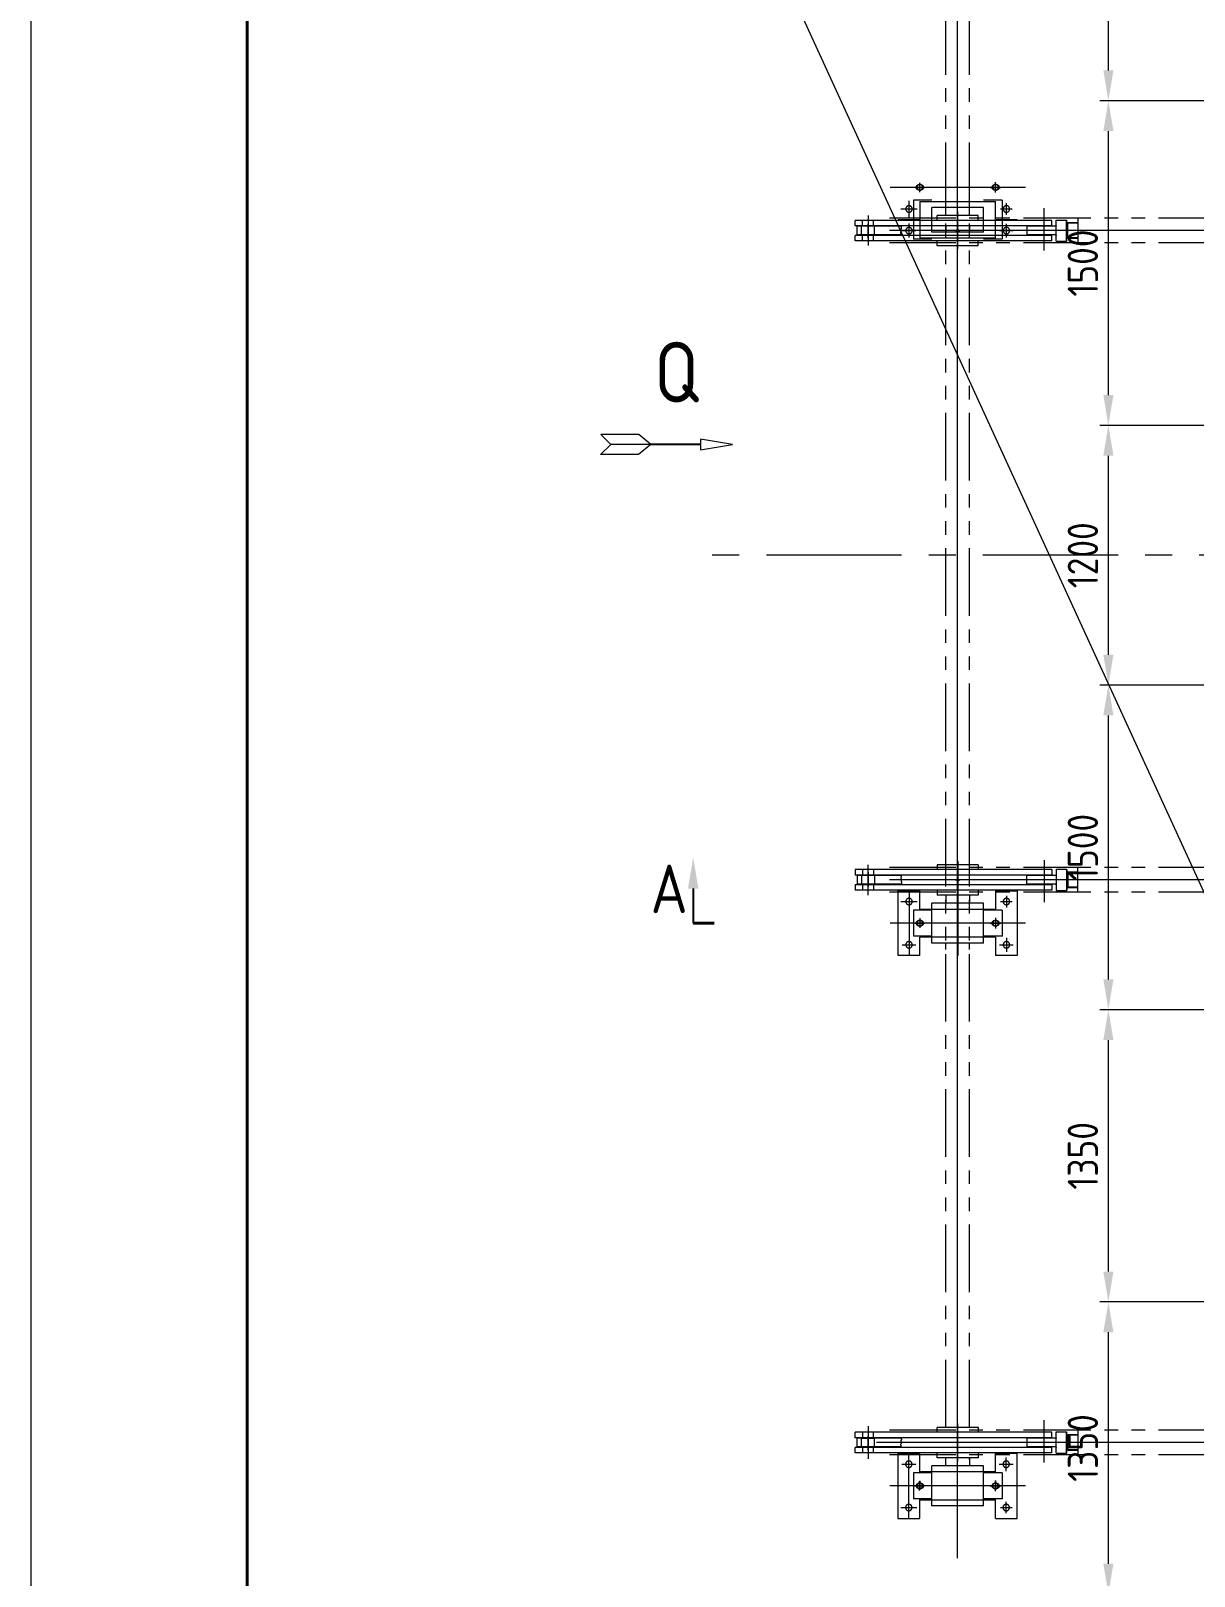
# Model space of a CAD drawing. Header units: millimetres. Extents: x 52110 to 400893, y -153728 to 31997.
# Drawn here: x 161021 to 166396, y -95311 to -88171 of the extents above; entities that cross this region are included whole.
import ezdxf
from ezdxf.enums import TextEntityAlignment as Align

# ---------------------------------------------------------------- set-up
doc = ezdxf.new("R2010")
doc.units = ezdxf.units.MM
doc.header["$LTSCALE"] = 500
doc.linetypes.add('CENTER', pattern=[2, 1.25, -0.25, 0.25, -0.25])
doc.linetypes.add('PHANTOM2', pattern=[1.25, 0.625, -0.125, 0.125, -0.125, 0.125, -0.125])
for name, color, linetype, lineweight in [('2D', 4, 'PHANTOM2', 20), ('BIAOZHU', 3, 'Continuous', 25), ('SHI', 7, 'Continuous', 40), ('WEN', 3, 'Continuous', 20), ('XI', 2, 'Continuous', 20), ('ZHONG', 1, 'CENTER', 20)]:
    doc.layers.add(name, color=color, linetype=linetype, lineweight=lineweight)
doc.styles.add('GB', font='gbenor.shx', dxfattribs={"bigfont": 'gbcbig.shx'})
doc.dimstyles.new('ISO-25$0', dxfattribs={"dimscale": 40, "dimtxt": 3.5, "dimasz": 3.5, "dimexe": 1, "dimexo": 0.2, "dimgap": 1.2, "dimtad": 1, "dimtoh": 1, "dimdec": 1, "dimzin": 9, "dimdsep": 46, "dimtxsty": 'GB', "dimcen": 0, "dimclrd": 3, "dimclre": 3, "dimclrt": 256, "dimadec": 0, "dimazin": 2, "dimtfac": 1, "dimtdec": 1, "dimtix": 1, "dimtmove": 0, "dimatfit": 3, "dimldrblk": 'DOTSMALL', "dimfxl": 0, "dimlwd": -1, "dimlwe": 20, "dimarcsym": 0})

# ---------------------------------------------------------------- blocks, each defined once
blk = doc.blocks.new('tgj')
at = {"layer": '2D', "ltscale": 7}
for p, q in [((143509, 50870.8), (143509, 51170.8)), ((143509, 51170.8), (143609, 51170.8)), ((143609, 51085.8), (143609, 51170.8)), ((143959, 51170.8), (143959, 51085.8)), ((143959, 51170.8), (144059, 51170.8)), ((144059, 51170.8), (144059, 50870.8)), ((143609, 51085.8), (143959, 51085.8)), ((143959, 50955.8), (143609, 50955.8)), ((143609, 50870.8), (143609, 50955.8)), ((143959, 50955.8), (143959, 50870.8)), ((143310.8, 50868.3), (143310.8, 50843.3)), ((144219.7, 50868.3), (143310.8, 50868.3)), ((144219.7, 50843.3), (143310.8, 50843.3)), ((143345.8, 50868.3), (143345.8, 50843.3)), ((143395.8, 50868.3), (143395.8, 50843.3)), ((143609, 50870.8), (143509, 50870.8)), ((144059, 50870.8), (143959, 50870.8)), ((144219.7, 50868.3), (144219.7, 50843.3)), ((143310.8, 50798.3), (143310.8, 50773.3)), ((144219.7, 50798.3), (143310.8, 50798.3)), ((144219.7, 50773.3), (143310.8, 50773.3)), ((143345.8, 50798.3), (143345.8, 50773.3)), ((143395.8, 50798.3), (143395.8, 50773.3)), ((143510, 48570.8), (143510, 48270.8)), ((143610, 48570.8), (143510, 48570.8)), ((143610, 48570.8), (143610, 48485.8)), ((144060, 48570.8), (143960, 48570.8)), ((143960, 48485.8), (143960, 48570.8)), ((144060, 48270.8), (144060, 48570.8)), ((143580, 48360.8), (143580, 48480.8)), ((143665.8, 48480.8), (143580, 48480.8)), ((143960, 48485.8), (143610, 48485.8)), ((143665.8, 48513.3), (143665.8, 48328.3)), ((143904.1, 48513.3), (143665.8, 48513.3)), ((143904.1, 48513.3), (143904.1, 48328.3)), ((143990, 48480.8), (143904.1, 48480.8)), ((143990, 48360.8), (143990, 48480.8)), ((143665.8, 48360.8), (143580, 48360.8)), ((143610, 48355.8), (143610, 48270.8)), ((143610, 48355.8), (143960, 48355.8)), ((143990, 48360.8), (143904.1, 48360.8)), ((143960, 48270.8), (143960, 48355.8)), ((143310.5, 48243.3), (143310.5, 48268.3)), ((144219.4, 48268.3), (143310.5, 48268.3)), ((143345.5, 48243.3), (143345.5, 48268.3)), ((143395.5, 48243.3), (143395.5, 48268.3)), ((143510, 48270.8), (143610, 48270.8)), ((143904.1, 48328.3), (143665.8, 48328.3)), ((143960, 48270.8), (144060, 48270.8)), ((144219.4, 48243.3), (144219.4, 48268.3)), ((144239.4, 48171.8), (144239.4, 48269.8)), ((144239.4, 48269.8), (144287.4, 48269.8)), ((144287.4, 48269.8), (144289.4, 48267.8)), ((144287.4, 48171.8), (144287.4, 48269.8)), ((144289.4, 48173.8), (144289.4, 48267.8)), ((144339.2, 48277.8), (144339.2, 48163.8)), ((144219.4, 48243.3), (143310.5, 48243.3)), ((143310.5, 48173.3), (143310.5, 48198.3)), ((144219.4, 48198.3), (143310.5, 48198.3)), ((143340.5, 48239.8), (143339.5, 48240.8)), ((143340.5, 48201.8), (143339.5, 48200.8)), ((143340.5, 48201.8), (143340.5, 48239.8)), ((143345.5, 48173.3), (143345.5, 48198.3)), ((143395.5, 48173.3), (143395.5, 48198.3)), ((143400.5, 48239.8), (143401.5, 48240.8)), ((143400.5, 48201.8), (143400.5, 48239.8)), ((143400.5, 48201.8), (143401.5, 48200.8)), ((144104.4, 48240.8), (144104.4, 48200.8)), ((144219.4, 48173.3), (144219.4, 48198.3)), ((144219.4, 48173.3), (143310.5, 48173.3)), ((144239.4, 48171.8), (144287.4, 48171.8)), ((144287.4, 48171.8), (144289.4, 48173.8)), ((143310.5, 45268.3), (143310.5, 45243.3)), ((144219.4, 45268.3), (143310.5, 45268.3)), ((143345.5, 45268.3), (143345.5, 45243.3)), ((143395.5, 45268.3), (143395.5, 45243.3)), ((144219.4, 45268.3), (144219.4, 45243.3)), ((144239.4, 45269.8), (144239.4, 45171.8)), ((144239.4, 45269.8), (144287.4, 45269.8)), ((144287.4, 45269.8), (144289.4, 45267.8)), ((144287.4, 45269.8), (144287.4, 45171.8)), ((144289.4, 45267.8), (144289.4, 45173.8)), ((144339.2, 45163.8), (144339.2, 45277.8)), ((144219.4, 45243.3), (143310.5, 45243.3)), ((143310.5, 45198.3), (143310.5, 45173.3)), ((144219.4, 45198.3), (143310.5, 45198.3)), ((143340.5, 45239.8), (143339.5, 45240.8)), ((143340.5, 45201.8), (143339.5, 45200.8)), ((143340.5, 45239.8), (143340.5, 45201.8)), ((143345.5, 45198.3), (143345.5, 45173.3)), ((143395.5, 45198.3), (143395.5, 45173.3)), ((143400.5, 45239.8), (143401.5, 45240.8)), ((143400.5, 45239.8), (143400.5, 45201.8)), ((143400.5, 45201.8), (143401.5, 45200.8)), ((143580, 45080.8), (143580, 45260.8)), ((143665.8, 45260.8), (143580, 45260.8)), ((143960, 45255.8), (143610, 45255.8)), ((143610, 45170.8), (143610, 45255.8)), ((143665.8, 45228.3), (143665.8, 45113.3)), ((143904.1, 45228.3), (143665.8, 45228.3)), ((143990, 45260.8), (143904.1, 45260.8)), ((143904.1, 45228.3), (143904.1, 45113.3)), ((143960, 45255.8), (143960, 45170.8)), ((143990, 45080.8), (143990, 45260.8)), ((144104.4, 45200.8), (144104.4, 45240.8)), ((144219.4, 45198.3), (144219.4, 45173.3)), ((144219.4, 45173.3), (143310.5, 45173.3)), ((143510, 45170.8), (143510, 45170.8)), ((143610, 45170.8), (143510, 45170.8)), ((143510, 45170.8), (143610, 45170.8)), ((143610, 45085.8), (143610, 45170.8)), ((143960, 45170.8), (143960, 45085.8)), ((144060, 45170.8), (143960, 45170.8)), ((143960, 45170.8), (144060, 45170.8)), ((144060, 45170.8), (144060, 45170.8)), ((144239.4, 45171.8), (144287.4, 45171.8)), ((144287.4, 45171.8), (144289.4, 45173.8)), ((143665.8, 45080.8), (143580, 45080.8)), ((143610, 45085.8), (143960, 45085.8)), ((143904.1, 45113.3), (143665.8, 45113.3)), ((143990, 45080.8), (143904.1, 45080.8))]:
    blk.add_line(p, q, dxfattribs=at)
at = {"layer": '2D'}
for p, q in [((143580.3, 50960.8), (143580.3, 51080.8)), ((143666.1, 51080.8), (143580.3, 51080.8)), ((143666.1, 51113.3), (143666.1, 50928.3)), ((143904.5, 51113.3), (143666.1, 51113.3)), ((143904.5, 51113.3), (143904.5, 50928.3)), ((143990.3, 51080.8), (143904.5, 51080.8)), ((143990.3, 50960.8), (143990.3, 51080.8)), ((143666.1, 50960.8), (143580.3, 50960.8)), ((143904.5, 50928.3), (143666.1, 50928.3)), ((143990.3, 50960.8), (143904.5, 50960.8)), ((147525.8, 50877.8), (143469.2, 50877.8)), ((144237.7, 50840.8), (144104.7, 50840.8)), ((144104.7, 50800.8), (144104.7, 50840.8)), ((144239.7, 50869.8), (144239.7, 50771.8)), ((144239.7, 50869.8), (144287.7, 50869.8)), ((144287.7, 50869.8), (144289.7, 50867.8)), ((144287.7, 50869.8), (144287.7, 50771.8)), ((144289.7, 50867.8), (144289.7, 50773.8)), ((144294.7, 50854.8), (144289.7, 50854.8)), ((144294.7, 50856.8), (144294.7, 50784.8)), ((144339.5, 50856.8), (144294.7, 50856.8)), ((144339.5, 50763.8), (144339.5, 50877.8)), ((147525.8, 50763.8), (143469.2, 50763.8)), ((144237.7, 50800.8), (144104.7, 50800.8)), ((144219.7, 50798.3), (144219.7, 50773.3)), ((144239.7, 50771.8), (144287.7, 50771.8)), ((144287.7, 50771.8), (144289.7, 50773.8)), ((144294.7, 50786.8), (144289.7, 50786.8)), ((144339.5, 50784.8), (144294.7, 50784.8)), ((143730, 50750.8), (143730, 42540.8)), ((143840, 50750.8), (143840, 42540.8)), ((147525.8, 48277.8), (143469.2, 48277.8)), ((147525.8, 48163.8), (143469.2, 48163.8)), ((147525.8, 45277.8), (143469.2, 45277.8)), ((147525.8, 45163.8), (143469.2, 45163.8))]:
    blk.add_line(p, q, dxfattribs=at)
at = {"layer": '2D', "ltscale": 21}
for p, q in [((143607.3, 51033.8), (143613.3, 51033.8)), ((143607.3, 51007.8), (143613.3, 51007.8)), ((143963.3, 51033.8), (143957.3, 51033.8)), ((143963.3, 51007.8), (143957.3, 51007.8)), ((143607, 48433.8), (143613, 48433.8)), ((143607, 48407.8), (143613, 48407.8)), ((143963, 48433.8), (143957, 48433.8)), ((143963, 48407.8), (143957, 48407.8)), ((143607, 45033.8), (143613, 45033.8)), ((143607, 45007.8), (143613, 45007.8)), ((143963, 45033.8), (143957, 45033.8)), ((143963, 45007.8), (143957, 45007.8))]:
    blk.add_line(p, q, dxfattribs=at)
at = {"layer": '2D', "ltscale": 10}
for p, q in [((143730.3, 50928.3), (143730.3, 50890.8)), ((143840.3, 50928.3), (143840.3, 50890.8)), ((143320.8, 50840.8), (143320.8, 50800.8)), ((143523.7, 50840.8), (143320.8, 50840.8)), ((143340.8, 50839.8), (143339.8, 50840.8)), ((143340.8, 50839.8), (143400.8, 50839.8)), ((143340.8, 50839.8), (143340.8, 50801.8)), ((143370.8, 50855.9), (143370.8, 50790.4)), ((143400.8, 50839.8), (143401.8, 50840.8)), ((143400.8, 50839.8), (143400.8, 50801.8)), ((143690.3, 50890.8), (143690.3, 50868.3)), ((143880.3, 50890.8), (143690.3, 50890.8)), ((143730, 50898.3), (143730, 50890.8)), ((143840, 50898.3), (143840, 50890.8)), ((143880.3, 50890.8), (143880.3, 50868.3)), ((144339.5, 50854.8), (144294.7, 50854.8)), ((143523.7, 50800.8), (143320.8, 50800.8)), ((143340.8, 50801.8), (143339.8, 50800.8)), ((143400.8, 50801.8), (143340.8, 50801.8)), ((143400.8, 50801.8), (143401.8, 50800.8)), ((143690.3, 50773.3), (143690.3, 50750.8)), ((143880.3, 50773.3), (143880.3, 50750.8)), ((144339.5, 50786.8), (144294.7, 50786.8)), ((143880.3, 50750.8), (143690.3, 50750.8)), ((143730, 48542.3), (143730, 48513.3)), ((143840, 48542.3), (143840, 48513.3)), ((143690, 48268.3), (143690, 48290.8)), ((143880, 48290.8), (143690, 48290.8)), ((143730, 48290.8), (143730, 48328.3)), ((143840, 48290.8), (143840, 48328.3)), ((143880, 48268.3), (143880, 48290.8)), ((143320.5, 48200.8), (143320.5, 48240.8)), ((143523.4, 48240.8), (143320.5, 48240.8)), ((143523.4, 48200.8), (143320.5, 48200.8)), ((143370.5, 48185.6), (143370.5, 48251.1)), ((144237.4, 48240.8), (144104.4, 48240.8)), ((144237.4, 48200.8), (144104.4, 48200.8)), ((144294.4, 48254.8), (144289.4, 48254.8)), ((144294.4, 48184.8), (144294.4, 48256.8)), ((144339.2, 48256.8), (144294.4, 48256.8)), ((144339.2, 48254.8), (144294.4, 48254.8)), ((143690, 48150.8), (143690, 48173.3)), ((143880, 48150.8), (143690, 48150.8)), ((143880, 48150.8), (143880, 48173.3)), ((144294.4, 48186.8), (144289.4, 48186.8)), ((144339.2, 48186.8), (144294.4, 48186.8)), ((144339.2, 48184.8), (144294.4, 48184.8)), ((143690, 45290.8), (143690, 45268.3)), ((143880, 45290.8), (143690, 45290.8)), ((143880, 45290.8), (143880, 45268.3)), ((143320.5, 45240.8), (143320.5, 45200.8)), ((143523.4, 45240.8), (143320.5, 45240.8)), ((143523.4, 45200.8), (143320.5, 45200.8)), ((143370.5, 45255.9), (143370.5, 45190.4)), ((143730, 45199.3), (143730, 45228.3)), ((143840, 45199.3), (143840, 45228.3)), ((144237.4, 45240.8), (144104.4, 45240.8)), ((144237.4, 45200.8), (144104.4, 45200.8)), ((144294.4, 45254.8), (144289.4, 45254.8)), ((144294.4, 45256.8), (144294.4, 45184.8)), ((144339.2, 45256.8), (144294.4, 45256.8)), ((144339.2, 45254.8), (144294.4, 45254.8)), ((143690, 45173.3), (143690, 45150.8)), ((143880, 45150.8), (143690, 45150.8)), ((143730, 45150.8), (143730, 45113.3)), ((143840, 45150.8), (143840, 45113.3)), ((143880, 45173.3), (143880, 45150.8)), ((144294.4, 45186.8), (144289.4, 45186.8)), ((144339.2, 45186.8), (144294.4, 45186.8)), ((144339.2, 45184.8), (144294.4, 45184.8))]:
    blk.add_line(p, q, dxfattribs=at)
at = {"layer": '2D', "ltscale": 7}
for centre, radius in [((143559, 51120.8), 15), ((144009, 51120.8), 15), ((143609, 51020.8), 13), ((143959, 51020.8), 13), ((143559, 50920.8), 15), ((144009, 50920.8), 15), ((143560, 48520.8), 15), ((144010, 48520.8), 15), ((143610, 48420.8), 13), ((143960, 48420.8), 13), ((143560, 48320.8), 15), ((144010, 48320.8), 15), ((143560, 45220.8), 15), ((144010, 45220.8), 15), ((143560, 45120.8), 15), ((144010, 45120.8), 15), ((143610, 45020.8), 13), ((143960, 45020.8), 13)]:
    blk.add_circle(centre, radius, dxfattribs=at)
at = {"layer": '2D', "ltscale": 21}
for centre in [(143785, 48220.8), (143785, 45220.8)]:
    blk.add_circle(centre, 4.25, dxfattribs=at)
for centre, start, end in [((143607.3, 51020.8), 90, 270), ((143613.3, 51020.8), 270, 90), ((143957.3, 51020.8), 90, 270), ((143963.3, 51020.8), 270, 90), ((143607, 48420.8), 90, 270), ((143613, 48420.8), 270, 90), ((143957, 48420.8), 90, 270), ((143963, 48420.8), 270, 90), ((143607, 45020.8), 90, 270), ((143613, 45020.8), 270, 90), ((143957, 45020.8), 90, 270), ((143963, 45020.8), 270, 90)]:
    blk.add_arc(centre, 13, start, end, dxfattribs=at)
at = {"layer": '2D'}
for centre, start, end in [((144237.7, 50842.8), 270, 0), ((144237.7, 50798.8), 0, 90)]:
    blk.add_arc(centre, 2, start, end, dxfattribs=at)
at = {"layer": '2D', "ltscale": 7}
for centre, start, end in [((144237.4, 48242.8), 270, 0), ((144237.4, 48198.8), 0, 90), ((144237.4, 45242.8), 270, 0), ((144237.4, 45198.8), 0, 90)]:
    blk.add_arc(centre, 2, start, end, dxfattribs=at)
at = {"layer": '2D', "ltscale": 21}
for points in [[(143523.7, 50840.8), (143523.7, 50835.7), (143522.4, 50829.9), (143524.6, 50825.1), (143523.5, 50814.5), (143526.1, 50807.6), (143523.7, 50800.8)], [(143523.4, 48200.8), (143523.4, 48205.8), (143522.1, 48211.6), (143524.3, 48216.4), (143523.2, 48227), (143525.7, 48233.9), (143523.4, 48240.8)], [(143523.4, 45240.8), (143523.4, 45235.7), (143522.1, 45229.9), (143524.3, 45225.1), (143523.2, 45214.5), (143525.7, 45207.6), (143523.4, 45200.8)]]:
    blk.add_spline(points, degree=3, dxfattribs=at)
at = {"layer": 'ZHONG', "ltscale": 21}
for p, q in [((143784, 51354.5), (143784, 42132.2)), ((144025.3, 51020.8), (143580.3, 51020.8)), ((143610.3, 50997.8), (143610.3, 51039.5)), ((143960.3, 50997.8), (143960.3, 51039.5)), ((143370.8, 50744.3), (143370.8, 50896.3)), ((147598.1, 50820.8), (143409.6, 50820.8)), ((144025, 48420.8), (143580, 48420.8)), ((143610, 48397.8), (143610, 48439.5)), ((143960, 48397.8), (143960, 48439.5)), ((143370.5, 48291.1), (143370.5, 48151.9)), ((147555.9, 48220.8), (143469.2, 48220.8)), ((143775, 48220.8), (143795, 48220.8)), ((143785, 48210.8), (143785, 48230.8)), ((143370.5, 45150.4), (143370.5, 45289.6)), ((147555.9, 45220.8), (143469.2, 45220.8)), ((143775, 45220.8), (143795, 45220.8)), ((143785, 45230.8), (143785, 45210.8)), ((144025, 45020.8), (143580, 45020.8)), ((143610, 45043.7), (143610, 45002)), ((143960, 45043.7), (143960, 45002))]:
    blk.add_line(p, q, dxfattribs=at)
at = {"layer": 'ZHONG', "ltscale": 7}
for p, q in [((143521.8, 51120.8), (143596.2, 51120.8)), ((143559, 51170.8), (143559, 50870.8)), ((143559, 51158), (143559, 51083.5)), ((143784, 51170.8), (143784, 50870.8)), ((143982.1, 51120.8), (144035.8, 51120.8)), ((144009, 51147.6), (144009, 51093.9)), ((144097.8, 51020.8), (143471.7, 51020.8)), ((143587.7, 51020.8), (143630.2, 51020.8)), ((143609, 51042), (143609, 50999.5)), ((143934.4, 51020.8), (143983.6, 51020.8)), ((143959, 51045.3), (143959, 50996.2)), ((143526.9, 50920.8), (143591.1, 50920.8)), ((143559, 50952.9), (143559, 50888.6)), ((143977.1, 50920.8), (144040.8, 50920.8)), ((144009, 50952.6), (144009, 50888.9)), ((144184.7, 50912.1), (144184.7, 50717.7)), ((143560, 48270.8), (143560, 48570.8)), ((143560, 48488.6), (143560, 48552.9)), ((143785, 48270.8), (143785, 48570.8)), ((144010, 48488.9), (144010, 48552.6)), ((143527.9, 48520.8), (143592.1, 48520.8)), ((143978.1, 48520.8), (144041.8, 48520.8)), ((144098.8, 48420.8), (143472.7, 48420.8)), ((143588.7, 48420.8), (143631.2, 48420.8)), ((143610, 48399.5), (143610, 48442)), ((143935.4, 48420.8), (143984.6, 48420.8)), ((143960, 48396.2), (143960, 48445.3)), ((143560, 48283.5), (143560, 48358)), ((144010, 48293.9), (144010, 48347.6)), ((143522.8, 48320.8), (143597.2, 48320.8)), ((143983.1, 48320.8), (144036.8, 48320.8)), ((144184.4, 48129.4), (144184.4, 48323.8)), ((144184.4, 45312.1), (144184.4, 45117.7)), ((143527.9, 45220.8), (143592.1, 45220.8)), ((143560, 45252.9), (143560, 45188.6)), ((143978.1, 45220.8), (144041.8, 45220.8)), ((144010, 45252.6), (144010, 45188.9)), ((143560, 45170.8), (143560, 45170.8)), ((143560, 45158), (143560, 45083.5)), ((143785, 45170.8), (143785, 45170.8)), ((144010, 45147.6), (144010, 45093.9)), ((143522.8, 45120.8), (143597.2, 45120.8)), ((143983.1, 45120.8), (144036.8, 45120.8)), ((144098.8, 45020.8), (143472.7, 45020.8)), ((143588.7, 45020.8), (143631.2, 45020.8)), ((143610, 45042), (143610, 44999.5)), ((143935.4, 45020.8), (143984.6, 45020.8)), ((143960, 45045.3), (143960, 44996.2))]:
    blk.add_line(p, q, dxfattribs=at)
at = {"layer": 'ZHONG', "ltscale": 10}
for p, q in [((143785.3, 50906.5), (143785.3, 50732.3)), ((143785, 48135), (143785, 48309.2)), ((143785, 45306.5), (143785, 45132.3))]:
    blk.add_line(p, q, dxfattribs=at)
at = {"layer": 'ZHONG'}
blk.add_line((147525.8, 46720.8), (142544.2, 46720.8), dxfattribs=at)
at = {"layer": 'ZHONG', "ltscale": 21}
for centre, start, end in [((143785, 48220.8), 352.5, 277.5), ((143785, 45220.8), 82.5, 7.5)]:
    blk.add_arc(centre, 5, start, end, dxfattribs=at)
blk = doc.blocks.new('箭头细箭')
for p, q in [((-19.07, -1.43), (-17.58, 0.01)), ((-13.55, 1.45), (-19.05, 1.45)), ((-19.05, 1.45), (-17.58, 0.01)), ((-11.83, 0.01), (-17.58, 0.01)), ((-11.83, 0.01), (-13.57, -1.43)), ((-11.83, 0.01), (-13.55, 1.45)), ((-11.83, -0.04), (-11.83, 0.06)), ((-4.64, 0.06), (-11.83, 0.06)), ((-4.64, 0.76), (-4.64, 0.06)), ((0, 0), (-4.64, 0.76)), ((-4.64, -0.74), (0, 0)), ((-13.57, -1.43), (-19.07, -1.43)), ((-4.64, -0.04), (-11.83, -0.04)), ((-4.64, -0.04), (-4.64, -0.74))]:
    blk.add_line(p, q)
blk = doc.blocks.new('剖切箭头(左上)')
at = {"layer": 'BIAOZHU'}
blk.add_line((0, 5), (0, 0), dxfattribs=at)
blk.add_solid([(-0.75, 5), (0.75, 5), (0, 9.5)], dxfattribs=at)
at = {"layer": 'SHI'}
blk.add_line((0, 0), (3, 0), dxfattribs=at)
at = {"layer": 'BIAOZHU', "style": 'GB', "flags": 8}
blk.add_attdef('A', text='', height=7, dxfattribs=at).set_placement((-1.3, 1.46), align=Align.RIGHT)
blk = doc.blocks.new('*D547')
at = {"layer": 'Defpoints', "color": 0}
for p in [(165999.9, -94043.9), (166548.9, -94043.9), (166717.1, -95393.9)]:
    blk.add_point(p, dxfattribs=at)
at = {"layer": 'WEN', "color": 3, "linetype": 'ByBlock', "lineweight": 20}
for p, q in [((166540.9, -94043.9), (165959.9, -94043.9)), ((166709.1, -95393.9), (165959.9, -95393.9))]:
    blk.add_line(p, q, dxfattribs=at)
at = {"layer": 'WEN', "color": 3, "linetype": 'ByBlock'}
blk.add_line((165999.9, -95253.9), (165999.9, -94183.9), dxfattribs=at)
at = {"layer": 'WEN', "color": 3}
for points in [[(165976.5, -94183.9), (166023.2, -94183.9), (165999.9, -94043.9)], [(165976.5, -95253.9), (166023.2, -95253.9), (165999.9, -95393.9)]]:
    blk.add_solid(points, dxfattribs=at)
at = {"layer": 'WEN', "insert": (165881.9, -94718.9), "char_height": 140, "attachment_point": 5, "rotation": 90, "style": 'GB'}
blk.add_mtext('1350', dxfattribs=at)
blk = doc.blocks.new('_DotSmall')
at = {"color": 0, "linetype": 'ByBlock', "const_width": 0.5}
blk.add_lwpolyline([(-0.0625, 0, 1), (0.0625, 0, 1)], format="xyb", close=True, dxfattribs=at)
blk = doc.blocks.new('*D548')
at = {"layer": 'Defpoints', "color": 0}
for p in [(165999.9, -92693.9), (166548.9, -92693.9), (166548.9, -94043.9)]:
    blk.add_point(p, dxfattribs=at)
at = {"layer": 'WEN', "color": 3, "linetype": 'ByBlock', "lineweight": 20}
for p, q in [((166540.9, -92693.9), (165959.9, -92693.9)), ((166540.9, -94043.9), (165959.9, -94043.9))]:
    blk.add_line(p, q, dxfattribs=at)
at = {"layer": 'WEN', "color": 3, "linetype": 'ByBlock'}
blk.add_line((165999.9, -93903.9), (165999.9, -92833.9), dxfattribs=at)
at = {"layer": 'WEN', "color": 3}
for points in [[(165976.5, -92833.9), (166023.2, -92833.9), (165999.9, -92693.9)], [(165976.5, -93903.9), (166023.2, -93903.9), (165999.9, -94043.9)]]:
    blk.add_solid(points, dxfattribs=at)
at = {"layer": 'WEN', "insert": (165881.9, -93368.9), "char_height": 140, "attachment_point": 5, "rotation": 90, "style": 'GB'}
blk.add_mtext('1350', dxfattribs=at)
blk = doc.blocks.new('*D549')
at = {"layer": 'Defpoints', "color": 0}
for p in [(165999.9, -91193.9), (166548.9, -91193.9), (166548.9, -92693.9)]:
    blk.add_point(p, dxfattribs=at)
at = {"layer": 'WEN', "color": 3, "linetype": 'ByBlock', "lineweight": 20}
for p, q in [((166540.9, -91193.9), (165959.9, -91193.9)), ((166540.9, -92693.9), (165959.9, -92693.9))]:
    blk.add_line(p, q, dxfattribs=at)
at = {"layer": 'WEN', "color": 3, "linetype": 'ByBlock'}
blk.add_line((165999.9, -92553.9), (165999.9, -91333.9), dxfattribs=at)
at = {"layer": 'WEN', "color": 3}
for points in [[(165976.5, -91333.9), (166023.2, -91333.9), (165999.9, -91193.9)], [(165976.5, -92553.9), (166023.2, -92553.9), (165999.9, -92693.9)]]:
    blk.add_solid(points, dxfattribs=at)
at = {"layer": 'WEN', "insert": (165881.9, -91943.9), "char_height": 140, "attachment_point": 5, "rotation": 90, "style": 'GB'}
blk.add_mtext('1500', dxfattribs=at)
blk = doc.blocks.new('*D550')
at = {"layer": 'Defpoints', "color": 0}
for p in [(165999.9, -89993.9), (166548.9, -89993.9), (166548.9, -91193.9)]:
    blk.add_point(p, dxfattribs=at)
at = {"layer": 'WEN', "color": 3, "linetype": 'ByBlock', "lineweight": 20}
for p, q in [((166540.9, -89993.9), (165959.9, -89993.9)), ((166540.9, -91193.9), (165959.9, -91193.9))]:
    blk.add_line(p, q, dxfattribs=at)
at = {"layer": 'WEN', "color": 3, "linetype": 'ByBlock'}
blk.add_line((165999.9, -91053.9), (165999.9, -90133.9), dxfattribs=at)
at = {"layer": 'WEN', "color": 3}
for points in [[(165976.5, -90133.9), (166023.2, -90133.9), (165999.9, -89993.9)], [(165976.5, -91053.9), (166023.2, -91053.9), (165999.9, -91193.9)]]:
    blk.add_solid(points, dxfattribs=at)
at = {"layer": 'WEN', "insert": (165881.9, -90593.9), "char_height": 140, "attachment_point": 5, "rotation": 90, "style": 'GB'}
blk.add_mtext('1200', dxfattribs=at)
blk = doc.blocks.new('*D551')
at = {"layer": 'Defpoints', "color": 0}
for p in [(165999.9, -88493.9), (166548.9, -88493.9), (166548.9, -89993.9)]:
    blk.add_point(p, dxfattribs=at)
at = {"layer": 'WEN', "color": 3, "linetype": 'ByBlock', "lineweight": 20}
for p, q in [((166540.9, -88493.9), (165959.9, -88493.9)), ((166540.9, -89993.9), (165959.9, -89993.9))]:
    blk.add_line(p, q, dxfattribs=at)
at = {"layer": 'WEN', "color": 3, "linetype": 'ByBlock'}
blk.add_line((165999.9, -89853.9), (165999.9, -88633.9), dxfattribs=at)
at = {"layer": 'WEN', "color": 3}
for points in [[(165976.5, -88633.9), (166023.2, -88633.9), (165999.9, -88493.9)], [(165976.5, -89853.9), (166023.2, -89853.9), (165999.9, -89993.9)]]:
    blk.add_solid(points, dxfattribs=at)
at = {"layer": 'WEN', "insert": (165881.9, -89243.9), "char_height": 140, "attachment_point": 5, "rotation": 90, "style": 'GB'}
blk.add_mtext('1500', dxfattribs=at)
blk = doc.blocks.new('*D552')
at = {"layer": 'Defpoints', "color": 0}
for p in [(165999.9, -87043.9), (166548.9, -87043.9), (166548.9, -88493.9)]:
    blk.add_point(p, dxfattribs=at)
at = {"layer": 'WEN', "color": 3, "linetype": 'ByBlock', "lineweight": 20}
for p, q in [((166540.9, -87043.9), (165959.9, -87043.9)), ((166540.9, -88493.9), (165959.9, -88493.9))]:
    blk.add_line(p, q, dxfattribs=at)
at = {"layer": 'WEN', "color": 3, "linetype": 'ByBlock'}
blk.add_line((165999.9, -88353.9), (165999.9, -87183.9), dxfattribs=at)
at = {"layer": 'WEN', "color": 3}
for points in [[(165976.5, -87183.9), (166023.2, -87183.9), (165999.9, -87043.9)], [(165976.5, -88353.9), (166023.2, -88353.9), (165999.9, -88493.9)]]:
    blk.add_solid(points, dxfattribs=at)
at = {"layer": 'WEN', "insert": (165881.9, -87768.9), "char_height": 140, "attachment_point": 5, "rotation": 90, "style": 'GB'}
blk.add_mtext('1450', dxfattribs=at)

msp = doc.modelspace()

# ---------------------------------------------------------------- hatches: boundary and pattern name
at = {"layer": 'WEN'}
h = msp.add_hatch(dxfattribs=at)
h.set_pattern_fill('FLEX', color=256, scale=8, angle=30, style=0)
h.set_pattern_definition([(30, (-3e-11, -100591.583), (-25.4, 43.99409), [50.8, -50.8]), (75, (43.994, -100566.183), (-25.400011, 43.9941095), [12.7, -46.44208, 12.7, -71.84208])])
h.paths.add_polyline_path([(189879.50201, -86158.92308), (189819.50201, -86158.92308), (189819.50201, -86393.92308), (189879.50201, -86393.92308)])
h.paths.add_polyline_path([(189879.50201, -86393.92308), (189819.50201, -86393.92308), (189819.50201, -86778.92308), (189879.50201, -86778.92308)])
h.paths.add_polyline_path([(189819.50201, -86158.92308), (189759.50201, -86158.92308), (189759.50201, -86778.92308), (189819.50201, -86778.92308)])
h.paths.add_polyline_path([(189879.50201, -87508.92308), (189819.50201, -87508.92308), (189819.50201, -88128.92308), (189879.50201, -88128.92308)])
h.paths.add_polyline_path([(189819.50201, -87508.92308), (189759.50201, -87508.92308), (189759.50201, -88128.92308), (189819.50201, -88128.92308)])
h.paths.add_polyline_path([(189879.50201, -88858.92308), (189819.50201, -88858.92308), (189819.50201, -89528.92308), (189879.50201, -89528.92308)])
h.paths.add_polyline_path([(189819.50201, -88858.92308), (189759.50201, -88858.92308), (189759.50201, -89528.92308), (189819.50201, -89528.92308)])
h.paths.add_polyline_path([(185732.15547, -90803.96901), (185732.15547, -90383.87715), (185551.25324, -90383.87715), (185551.25324, -90803.96901)], flags=9)
h.paths.add_polyline_path([(192947.59436, -91058.33826), (192947.59436, -90129.5079), (192737.07966, -90129.5079), (192737.07966, -91058.33826)], flags=9)
h.paths.add_polyline_path([(192212.3335, -90768.96901), (192212.3335, -90418.87715), (192037.24164, -90418.87715), (192037.24164, -90768.96901)], flags=9)
h.paths.add_polyline_path([(192212.3335, -89368.96901), (192212.3335, -89018.87715), (192037.24164, -89018.87715), (192037.24164, -89368.96901)], flags=9)
h.paths.add_polyline_path([(192217.12006, -87988.13568), (192217.12006, -87649.71048), (192037.24164, -87649.71048), (192037.24164, -87988.13568)], flags=9)
h.paths.add_polyline_path([(192217.12006, -86638.13568), (192217.12006, -86299.71048), (192037.24164, -86299.71048), (192037.24164, -86638.13568)], flags=9)
h.paths.add_polyline_path([(192217.12006, -85288.13568), (192217.12006, -84949.71048), (192037.24164, -84949.71048), (192037.24164, -85288.13568)], flags=9)
h.paths.add_polyline_path([(177479.88139, -102278.38148), (177728.29871, -102278.38148), (177728.29871, -101938.57833), (177479.88139, -101938.57833)], flags=9)
h.paths.add_polyline_path([(193523.45979, -102899.60146), (194166.97469, -102899.60146), (194166.97469, -102721.11019), (193523.45979, -102721.11019)], flags=9)
h.paths.add_polyline_path([(163882.53776, -89905.12657), (164127.53776, -89905.12657), (164127.53776, -89590.12657), (163882.53776, -89590.12657)], flags=9)
h.paths.add_polyline_path([(193224.39236, -89506.10658), (193435.41099, -89506.10658), (193435.41099, -89178.42129), (193224.39236, -89178.42129)], flags=9)
h.paths.add_polyline_path([(165441.43443, -102103.82789), (166594.49325, -102103.82789), (166594.49325, -101675.00436), (165441.43443, -101675.00436)], flags=9)
h.paths.add_polyline_path([(171364.11551, -102103.82789), (172513.99786, -102103.82789), (172513.99786, -101675.00436), (171364.11551, -101675.00436)], flags=9)
h.paths.add_polyline_path([(193610.55548, -102724.37053), (194079.87901, -102724.37053), (194079.87901, -102512.34112), (193610.55548, -102512.34112)], flags=9)
h.paths.add_polyline_path([(192794.95254, -102736.18897), (193263.48195, -102736.18897), (193263.48195, -102526.54191), (192794.95254, -102526.54191)], flags=9)
h.paths.add_polyline_path([(191992.57018, -102744.85986), (192465.8643, -102744.85986), (192465.8643, -102530.4481), (191992.57018, -102530.4481)], flags=9)
h.paths.add_polyline_path([(191319.93783, -103505.38014), (191634.49665, -103505.38014), (191634.49665, -103293.35073), (191319.93783, -103293.35073)], flags=9)
h.paths.add_polyline_path([(191374.48932, -103676.09336), (191579.94516, -103676.09336), (191579.94516, -103506.63752), (191374.48932, -103506.63752)], flags=9)
h.paths.add_polyline_path([(191873.92327, -103641.48309), (192296.5115, -103641.48309), (192296.5115, -103349.24779), (191873.92327, -103349.24779)], flags=9)
h.paths.add_polyline_path([(191948.45254, -103277.7772), (193210.95289, -103277.7772), (193210.95289, -102944.24779), (191948.45254, -102944.24779)], flags=9)
h.paths.add_polyline_path([(192850.14371, -102926.99779), (193208.29077, -102926.99779), (193208.29077, -102719.73309), (192850.14371, -102719.73309)], flags=9)
h.paths.add_polyline_path([(192047.76136, -102933.28633), (192410.67312, -102933.28633), (192410.67312, -102726.02163), (192047.76136, -102726.02163)], flags=9)
h.paths.add_polyline_path([(192556.23093, -103608.38325), (194046.20355, -103608.38325), (194046.20355, -103382.34763), (192556.23093, -103382.34763)], flags=9)
h.paths.add_polyline_path([(190450.27765, -103136.47396), (191651.77765, -103136.47396), (191651.77765, -102919.67984), (190450.27765, -102919.67984)], flags=9)
h.paths.add_polyline_path([(190612.76135, -103502.99779), (190933.67311, -103502.99779), (190933.67311, -103295.73309), (190612.76135, -103295.73309)], flags=9)
h.paths.add_polyline_path([(190626.14636, -103672.4363), (190920.28809, -103672.4363), (190920.28809, -103510.29457), (190626.14636, -103510.29457)], flags=9)
h.paths.add_polyline_path([(188624.98195, -103122.57132), (189017.45254, -103122.57132), (189017.45254, -102908.15956), (188624.98195, -102908.15956)], flags=9)
h.paths.add_polyline_path([(188622.59959, -103506.57132), (189019.83489, -103506.57132), (189019.83489, -103292.15956), (188622.59959, -103292.15956)], flags=9)
h.paths.add_polyline_path([(188625.77607, -103316.95367), (189016.65842, -103316.95367), (189016.65842, -103097.7772), (188625.77607, -103097.7772)], flags=9)
h.paths.add_polyline_path([(188625.77607, -103693.80661), (189016.65842, -103693.80661), (189016.65842, -103488.92426), (188625.77607, -103488.92426)], flags=9)
h.paths.add_polyline_path([(189226.39371, -102921.24779), (191547.33489, -102921.24779), (191547.33489, -102531.60073), (189226.39371, -102531.60073)], flags=9)
h.paths.add_polyline_path([(189170.70572, -83505.59832), (189170.70572, -82415.45126), (188753.79396, -82415.45126), (188753.79396, -83505.59832)], flags=9)
h.paths.add_polyline_path([(178015.70275, -91064.51101), (179332.83511, -91064.51101), (179332.83511, -90652.2316), (178015.70275, -90652.2316)], flags=9)
h.paths.add_polyline_path([(169028.51185, -98925.19796), (169028.51185, -97804.16855), (168611.60008, -97804.16855), (168611.60008, -98925.19796)], flags=9)
h = msp.add_hatch(dxfattribs=at)
h.set_pattern_fill('ANSI33', color=256, scale=20, style=0)
h.set_pattern_definition([(45, (-3e-11, -100591.58), (-89.80256, 89.80256), []), (45, (89.8, -100591.58), (-89.80256, 89.80256), [63.5, -31.75])])
h.paths.add_polyline_path([(189759.50201, -90258.92308), (189645.50201, -90258.92308), (189645.50201, -90593.92308), (189759.50201, -90593.92308)])
h.paths.add_polyline_path([(189759.50201, -90593.92308), (189645.50201, -90593.92308), (189645.50201, -90639.97598), (189645.50201, -90928.92308), (189759.50201, -90928.92308)])
h.paths.add_polyline_path([(189759.50201, -91658.92308), (189645.50201, -91658.92308), (189645.50201, -92039.97598), (189645.50201, -92328.92308), (189759.50201, -92328.92308)])
h.paths.add_polyline_path([(185732.15547, -90803.96901), (185732.15547, -90383.87715), (185551.25324, -90383.87715), (185551.25324, -90803.96901)], flags=9)
h.paths.add_polyline_path([(187230.30924, -95479.44135), (187486.9758, -95479.6683), (187487.13054, -95304.66836), (187230.46397, -95304.44142)], flags=9)
h.paths.add_polyline_path([(186590.91701, -95865.71612), (186590.91701, -95372.34585), (186404.39367, -95372.34585), (186404.39367, -95865.71612)], flags=9)
h.paths.add_polyline_path([(186278.64061, -94630.08929), (186278.64061, -94163.01495), (186097.91718, -94163.01495), (186097.91718, -94630.08929)], flags=9)
h.paths.add_polyline_path([(187257.09714, -93480.39382), (187513.76371, -93480.61989), (187513.91785, -93305.61996), (187257.25128, -93305.39389)], flags=9)
h.paths.add_polyline_path([(192947.59436, -91058.33826), (192947.59436, -90129.5079), (192737.07966, -90129.5079), (192737.07966, -91058.33826)], flags=9)
h.paths.add_polyline_path([(185215.50165, -95663.13568), (185215.50165, -95324.71048), (185034.59942, -95324.71048), (185034.59942, -95663.13568)], flags=9)
h.paths.add_polyline_path([(178928.62275, -94424.39316), (179290.38128, -94424.39316), (179290.38128, -94244.51473), (178928.62275, -94244.51473)], flags=9)
h.paths.add_polyline_path([(182478.62275, -94424.39316), (182840.38128, -94424.39316), (182840.38128, -94244.51473), (182478.62275, -94244.51473)], flags=9)
h.paths.add_polyline_path([(186028.62275, -94424.39316), (186390.38128, -94424.39316), (186390.38128, -94244.51473), (186028.62275, -94244.51473)], flags=9)
h.paths.add_polyline_path([(188391.12275, -93140.88443), (188717.88128, -93140.88443), (188717.88128, -92965.79256), (188391.12275, -92965.79256)], flags=9)
h.paths.add_polyline_path([(185215.50165, -93776.28365), (185215.50165, -93411.56252), (185034.59942, -93411.56252), (185034.59942, -93776.28365)], flags=9)
h.paths.add_polyline_path([(192212.3335, -90768.96901), (192212.3335, -90418.87715), (192037.24164, -90418.87715), (192037.24164, -90768.96901)], flags=9)
h.paths.add_polyline_path([(192212.3335, -89368.96901), (192212.3335, -89018.87715), (192037.24164, -89018.87715), (192037.24164, -89368.96901)], flags=9)
h.paths.add_polyline_path([(192212.3335, -92168.96901), (192212.3335, -91818.87715), (192037.24164, -91818.87715), (192037.24164, -92168.96901)], flags=9)
h.paths.add_polyline_path([(192217.12006, -87988.13568), (192217.12006, -87649.71048), (192037.24164, -87649.71048), (192037.24164, -87988.13568)], flags=9)
h.paths.add_polyline_path([(192217.12006, -93593.96901), (192217.12006, -93243.87715), (192037.24164, -93243.87715), (192037.24164, -93593.96901)], flags=9)
h.paths.add_polyline_path([(192212.3335, -95018.96901), (192212.3335, -94668.87715), (192037.24164, -94668.87715), (192037.24164, -95018.96901)], flags=9)
h.paths.add_polyline_path([(193748.99916, -92045.89817), (193944.99916, -92045.89817), (193944.99916, -91793.89817), (193748.99916, -91793.89817)], flags=9)
h.paths.add_polyline_path([(177479.88139, -102278.38148), (177728.29871, -102278.38148), (177728.29871, -101938.57833), (177479.88139, -101938.57833)], flags=9)
h.paths.add_polyline_path([(193523.45979, -102899.60146), (194166.97469, -102899.60146), (194166.97469, -102721.11019), (193523.45979, -102721.11019)], flags=9)
h.paths.add_polyline_path([(163882.53776, -89905.12657), (164127.53776, -89905.12657), (164127.53776, -89590.12657), (163882.53776, -89590.12657)], flags=9)
h.paths.add_polyline_path([(193224.39236, -89506.10658), (193435.41099, -89506.10658), (193435.41099, -89178.42129), (193224.39236, -89178.42129)], flags=9)
h.paths.add_polyline_path([(165441.43443, -102103.82789), (166594.49325, -102103.82789), (166594.49325, -101675.00436), (165441.43443, -101675.00436)], flags=9)
h.paths.add_polyline_path([(171364.11551, -102103.82789), (172513.99786, -102103.82789), (172513.99786, -101675.00436), (171364.11551, -101675.00436)], flags=9)
h.paths.add_polyline_path([(193610.55548, -102724.37053), (194079.87901, -102724.37053), (194079.87901, -102512.34112), (193610.55548, -102512.34112)], flags=9)
h.paths.add_polyline_path([(192794.95254, -102736.18897), (193263.48195, -102736.18897), (193263.48195, -102526.54191), (192794.95254, -102526.54191)], flags=9)
h.paths.add_polyline_path([(191992.57018, -102744.85986), (192465.8643, -102744.85986), (192465.8643, -102530.4481), (191992.57018, -102530.4481)], flags=9)
h.paths.add_polyline_path([(191319.93783, -103505.38014), (191634.49665, -103505.38014), (191634.49665, -103293.35073), (191319.93783, -103293.35073)], flags=9)
h.paths.add_polyline_path([(191374.48932, -103676.09336), (191579.94516, -103676.09336), (191579.94516, -103506.63752), (191374.48932, -103506.63752)], flags=9)
h.paths.add_polyline_path([(191873.92327, -103641.48309), (192296.5115, -103641.48309), (192296.5115, -103349.24779), (191873.92327, -103349.24779)], flags=9)
h.paths.add_polyline_path([(191948.45254, -103277.7772), (193210.95289, -103277.7772), (193210.95289, -102944.24779), (191948.45254, -102944.24779)], flags=9)
h.paths.add_polyline_path([(192850.14371, -102926.99779), (193208.29077, -102926.99779), (193208.29077, -102719.73309), (192850.14371, -102719.73309)], flags=9)
h.paths.add_polyline_path([(192047.76136, -102933.28633), (192410.67312, -102933.28633), (192410.67312, -102726.02163), (192047.76136, -102726.02163)], flags=9)
h.paths.add_polyline_path([(192556.23093, -103608.38325), (194046.20355, -103608.38325), (194046.20355, -103382.34763), (192556.23093, -103382.34763)], flags=9)
h.paths.add_polyline_path([(190450.27765, -103136.47396), (191651.77765, -103136.47396), (191651.77765, -102919.67984), (190450.27765, -102919.67984)], flags=9)
h.paths.add_polyline_path([(190612.76135, -103502.99779), (190933.67311, -103502.99779), (190933.67311, -103295.73309), (190612.76135, -103295.73309)], flags=9)
h.paths.add_polyline_path([(190626.14636, -103672.4363), (190920.28809, -103672.4363), (190920.28809, -103510.29457), (190626.14636, -103510.29457)], flags=9)
h.paths.add_polyline_path([(188624.98195, -103122.57132), (189017.45254, -103122.57132), (189017.45254, -102908.15956), (188624.98195, -102908.15956)], flags=9)
h.paths.add_polyline_path([(188622.59959, -103506.57132), (189019.83489, -103506.57132), (189019.83489, -103292.15956), (188622.59959, -103292.15956)], flags=9)
h.paths.add_polyline_path([(188625.77607, -103316.95367), (189016.65842, -103316.95367), (189016.65842, -103097.7772), (188625.77607, -103097.7772)], flags=9)
h.paths.add_polyline_path([(188625.77607, -103693.80661), (189016.65842, -103693.80661), (189016.65842, -103488.92426), (188625.77607, -103488.92426)], flags=9)
h.paths.add_polyline_path([(189226.39371, -102921.24779), (191547.33489, -102921.24779), (191547.33489, -102531.60073), (189226.39371, -102531.60073)], flags=9)
h.paths.add_polyline_path([(189170.70572, -83505.59832), (189170.70572, -82415.45126), (188753.79396, -82415.45126), (188753.79396, -83505.59832)], flags=9)
h.paths.add_polyline_path([(178015.70275, -91064.51101), (179332.83511, -91064.51101), (179332.83511, -90652.2316), (178015.70275, -90652.2316)], flags=9)
h.paths.add_polyline_path([(169028.51185, -98925.19796), (169028.51185, -97804.16855), (168611.60008, -97804.16855), (168611.60008, -98925.19796)], flags=9)

# ---------------------------------------------------------------- linework, layer by layer
at = {"layer": 'SHI'}
msp.add_lwpolyline([(162021.21724, -103687.36544), (194261.21724, -103687.36544), (194261.21724, -80727.36544), (162021.21724, -80727.36544)], close=True, dxfattribs=at)
at = {"layer": 'WEN'}
msp.add_line((161021.21724, -80327.36544), (194661.21724, -153727.79607), dxfattribs=at)
at = {"layer": 'XI'}
msp.add_lwpolyline([(161021.21724, -104087.36544), (194661.21724, -104087.36544), (194661.21724, -80327.36544), (161021.21724, -80327.36544)], close=True, dxfattribs=at)

# ---------------------------------------------------------------- block references
ref = msp.add_blockref('剖切箭头(左上)', (164081.58043, -92293.92308), dxfattribs=dict(xscale=32, yscale=32, zscale=32))
ref.add_attrib('A', 'A', (163884.56869, -92247.28288), dxfattribs={"layer": 'BIAOZHU', "height": 224, "style": 'GB'})
at = {"layer": 'SHI', "xscale": -1, "rotation": 180}
msp.add_blockref('tgj', (21518.72072, -43873.17296), dxfattribs=at)
at = {"layer": 'WEN', "xscale": 32, "yscale": 32, "zscale": 32}
msp.add_blockref('箭头细箭', (164263.67593, -90082.48075), dxfattribs=at)

# ---------------------------------------------------------------- texts
at = {"layer": 'WEN', "style": 'GB'}
msp.add_text('Q', height=280, dxfattribs=at).set_placement((164005.03776, -89747.62657), align=Align.MIDDLE)

# ---------------------------------------------------------------- dimensions: what is measured, and where the dimension line sits
at = {"layer": 'WEN'}
for base, p1, p2, picture, middle in [((165999.88094, -87043.92308), (166548.92989, -88493.92308), (166548.92989, -87043.92308), '*D552', (165881.88094, -87768.92308)), ((165999.88094, -88493.92308), (166548.92989, -89993.92308), (166548.92989, -88493.92308), '*D551', (165881.88094, -89243.92308)), ((165999.88094, -89993.92308), (166548.92989, -91193.92308), (166548.92989, -89993.92308), '*D550', (165881.88094, -90593.92308)), ((165999.88094, -91193.92308), (166548.92989, -92693.92308), (166548.92989, -91193.92308), '*D549', (165881.88094, -91943.92308)), ((165999.88094, -92693.92308), (166548.92989, -94043.92308), (166548.92989, -92693.92308), '*D548', (165881.88094, -93368.92308)), ((165999.88094, -94043.92308), (166717.11434, -95393.92308), (166548.92989, -94043.92308), '*D547', (165881.88094, -94718.92308))]:
    dim = msp.add_linear_dim(base=base, p1=p1, p2=p2, angle=90, dimstyle='ISO-25$0', override={"dimtmove": 1, "dimatfit": 0, "dimfxl": 1.25}, dxfattribs=at)
    dim.commit()
    dim.dimension.update_dxf_attribs({"geometry": picture, "text_midpoint": middle})

doc.saveas('drawing.dxf')
